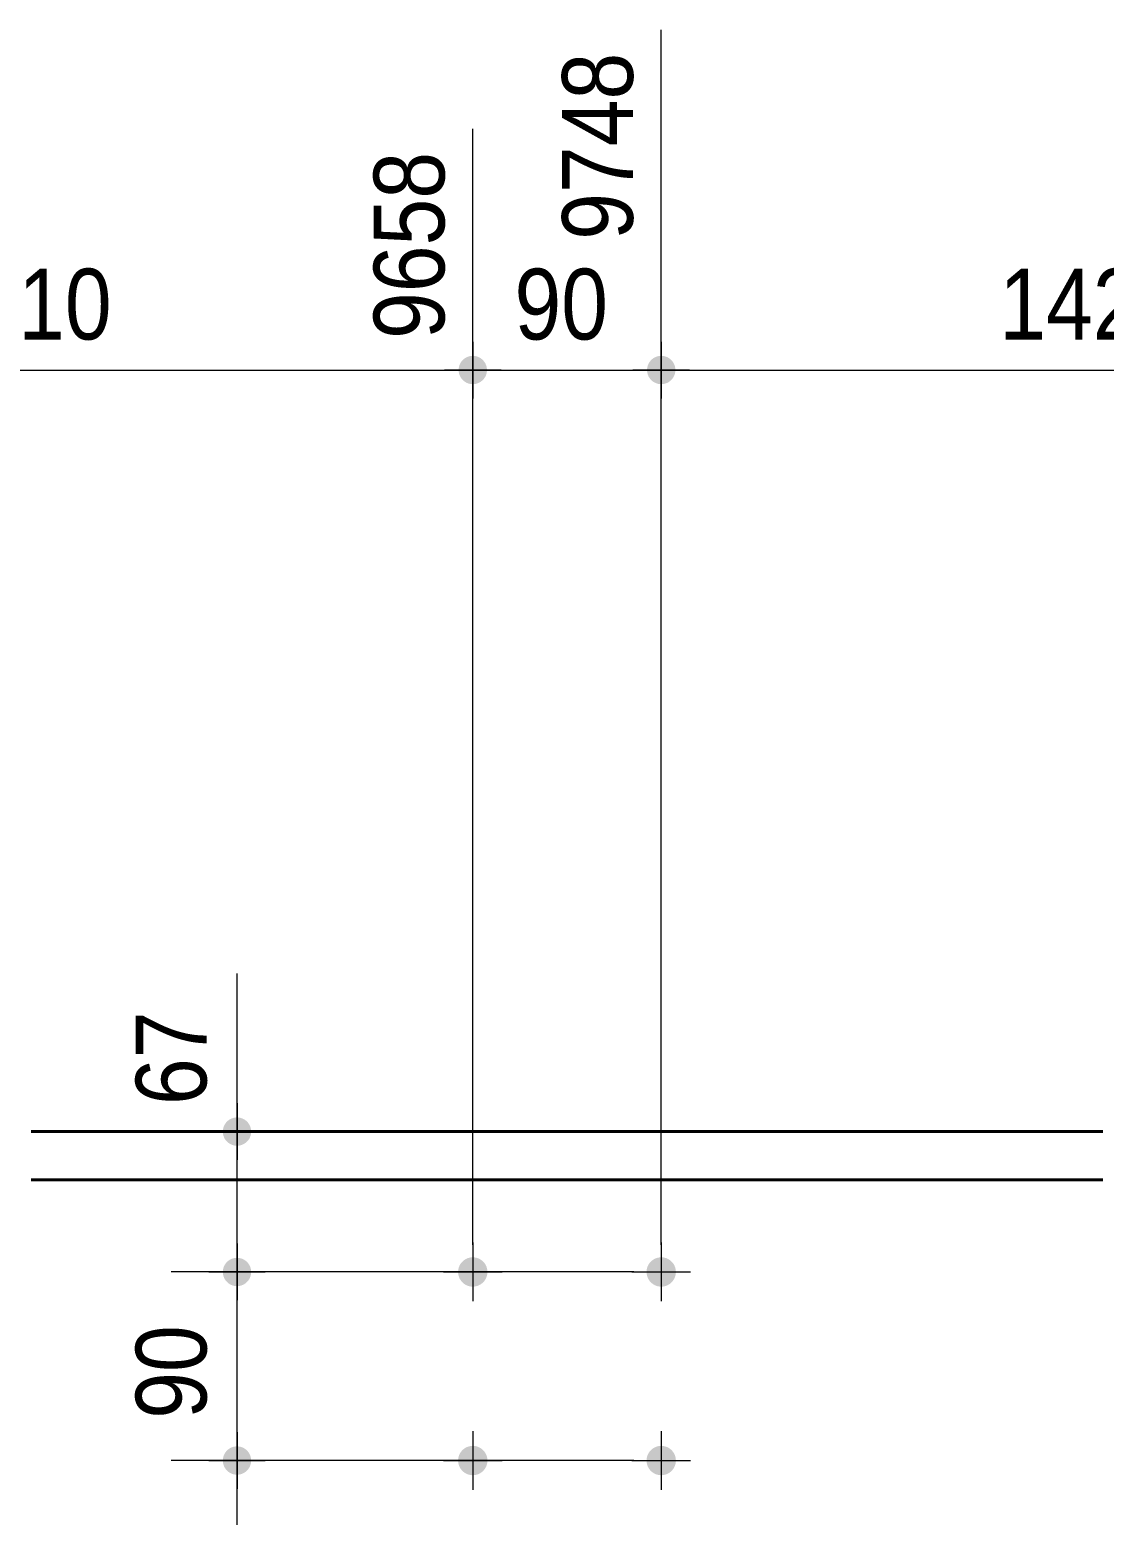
# Model space of a CAD drawing. Header units: millimetres. Extents: x 2 to 410, y 5 to 282.
# Drawn here: x 290.6 to 330.1, y 135.5 to 190.1 of the extents above; entities that cross this region are included whole.
import ezdxf

# ---------------------------------------------------------------- set-up
doc = ezdxf.new("R2010")
doc.units = ezdxf.units.MM
for name, color, linetype, lineweight in [('Boulon', 7, 'Continuous', 0), ('Cotation', 7, 'Continuous', 0), ('Piece', 2, 'Continuous', 0)]:
    doc.layers.add(name, color=color, linetype=linetype, lineweight=lineweight)
doc.styles.add('ARIAL', font='ARIAL.TTF')

# ---------------------------------------------------------------- blocks, each defined once
blk = doc.blocks.new('*A3')
at = {"layer": 'Boulon'}
for points in [[(306.318, 144.5), (306.32, 144.527), (306.324, 144.553), (306.328, 144.579), (306.334, 144.605), (306.341, 144.63), (306.349, 144.655), (306.359, 144.68), (306.369, 144.704), (306.381, 144.728), (306.394, 144.751), (306.408, 144.773), (306.424, 144.795), (306.44, 144.815), (306.457, 144.835), (306.475, 144.854), (306.495, 144.873), (306.515, 144.89), (306.535, 144.906), (306.557, 144.921), (306.579, 144.936), (306.602, 144.949), (306.626, 144.961), (306.65, 144.971), (306.675, 144.981), (306.7, 144.989), (306.725, 144.996), (306.751, 145.002), (306.777, 145.006), (306.803, 145.01), (306.83, 145.012), (306.856, 145.012), (306.883, 145.012), (306.909, 145.01), (306.935, 145.006), (306.961, 145.002), (306.987, 144.996), (307.012, 144.989), (307.038, 144.981), (307.062, 144.971), (307.086, 144.961), (307.11, 144.949), (307.133, 144.936), (307.155, 144.921), (307.177, 144.906), (307.198, 144.89), (307.218, 144.873), (307.237, 144.854), (307.255, 144.835), (307.272, 144.815), (307.289, 144.795), (307.304, 144.773), (307.318, 144.751), (307.331, 144.728), (307.343, 144.704), (307.354, 144.68), (307.363, 144.655), (307.371, 144.63), (307.378, 144.605), (307.384, 144.579), (307.389, 144.553), (307.392, 144.527), (307.394, 144.5), (307.395, 144.474), (307.394, 144.447), (307.392, 144.421), (307.389, 144.395), (307.384, 144.369), (307.378, 144.343), (307.371, 144.317), (307.363, 144.292), (307.354, 144.268), (307.343, 144.244), (307.331, 144.22), (307.318, 144.197), (307.304, 144.175), (307.289, 144.153), (307.272, 144.132), (307.255, 144.112), (307.237, 144.093), (307.218, 144.075), (307.198, 144.058), (307.177, 144.041), (307.155, 144.026), (307.133, 144.012), (307.11, 143.999), (307.086, 143.987), (307.062, 143.976), (307.038, 143.967), (307.012, 143.958), (306.987, 143.951), (306.961, 143.946), (306.935, 143.941), (306.909, 143.938), (306.883, 143.936), (306.856, 143.935), (306.83, 143.936), (306.803, 143.938), (306.777, 143.941), (306.751, 143.946), (306.725, 143.951), (306.7, 143.958), (306.675, 143.967), (306.65, 143.976), (306.626, 143.987), (306.602, 143.999), (306.579, 144.012), (306.557, 144.026), (306.535, 144.041), (306.515, 144.058), (306.495, 144.075), (306.475, 144.093), (306.457, 144.112), (306.44, 144.132), (306.424, 144.153), (306.408, 144.175), (306.394, 144.197), (306.381, 144.22), (306.369, 144.244), (306.359, 144.268), (306.349, 144.292), (306.341, 144.317), (306.334, 144.343), (306.328, 144.369), (306.324, 144.395), (306.32, 144.421), (306.318, 144.447), (306.318, 144.474)], [(306.318, 137.577), (306.32, 137.603), (306.324, 137.63), (306.328, 137.656), (306.334, 137.682), (306.341, 137.707), (306.349, 137.732), (306.359, 137.757), (306.369, 137.781), (306.381, 137.804), (306.394, 137.827), (306.408, 137.85), (306.424, 137.871), (306.44, 137.892), (306.457, 137.912), (306.475, 137.931), (306.495, 137.95), (306.515, 137.967), (306.535, 137.983), (306.557, 137.998), (306.579, 138.013), (306.602, 138.026), (306.626, 138.037), (306.65, 138.048), (306.675, 138.058), (306.7, 138.066), (306.725, 138.073), (306.751, 138.079), (306.777, 138.083), (306.803, 138.087), (306.83, 138.088), (306.856, 138.089), (306.883, 138.088), (306.909, 138.087), (306.935, 138.083), (306.961, 138.079), (306.987, 138.073), (307.012, 138.066), (307.038, 138.058), (307.062, 138.048), (307.086, 138.037), (307.11, 138.026), (307.133, 138.013), (307.155, 137.998), (307.177, 137.983), (307.198, 137.967), (307.218, 137.95), (307.237, 137.931), (307.255, 137.912), (307.272, 137.892), (307.289, 137.871), (307.304, 137.85), (307.318, 137.827), (307.331, 137.804), (307.343, 137.781), (307.354, 137.757), (307.363, 137.732), (307.371, 137.707), (307.378, 137.682), (307.384, 137.656), (307.389, 137.63), (307.392, 137.603), (307.394, 137.577), (307.395, 137.551), (307.394, 137.524), (307.392, 137.498), (307.389, 137.472), (307.384, 137.446), (307.378, 137.42), (307.371, 137.394), (307.363, 137.369), (307.354, 137.345), (307.343, 137.32), (307.331, 137.297), (307.318, 137.274), (307.304, 137.252), (307.289, 137.23), (307.272, 137.209), (307.255, 137.189), (307.237, 137.17), (307.218, 137.152), (307.198, 137.134), (307.177, 137.118), (307.155, 137.103), (307.133, 137.089), (307.11, 137.076), (307.086, 137.064), (307.062, 137.053), (307.038, 137.044), (307.012, 137.035), (306.987, 137.028), (306.961, 137.023), (306.935, 137.018), (306.909, 137.015), (306.883, 137.013), (306.856, 137.012), (306.83, 137.013), (306.803, 137.015), (306.777, 137.018), (306.751, 137.023), (306.725, 137.028), (306.7, 137.035), (306.675, 137.044), (306.65, 137.053), (306.626, 137.064), (306.602, 137.076), (306.579, 137.089), (306.557, 137.103), (306.535, 137.118), (306.515, 137.134), (306.495, 137.152), (306.475, 137.17), (306.457, 137.189), (306.44, 137.209), (306.424, 137.23), (306.408, 137.252), (306.394, 137.274), (306.381, 137.297), (306.369, 137.32), (306.359, 137.345), (306.349, 137.369), (306.341, 137.394), (306.334, 137.42), (306.328, 137.446), (306.324, 137.472), (306.32, 137.498), (306.318, 137.524), (306.318, 137.551)]]:
    blk.add_hatch(color=256, dxfattribs=at).paths.add_polyline_path(points, flags=17)
at = {"layer": 'Boulon', "linetype": 'Continuous', "lineweight": 0}
for p, q in [((306.856, 145.551), (306.856, 143.397)), ((305.779, 144.474), (307.933, 144.474)), ((306.856, 138.628), (306.856, 136.474)), ((305.779, 137.551), (307.933, 137.551))]:
    blk.add_line(p, q, dxfattribs=at)
blk = doc.blocks.new('*A4')
at = {"layer": 'Boulon'}
for points in [[(313.241, 144.5), (313.243, 144.527), (313.247, 144.553), (313.251, 144.579), (313.257, 144.605), (313.264, 144.63), (313.272, 144.655), (313.282, 144.68), (313.292, 144.704), (313.304, 144.728), (313.317, 144.751), (313.332, 144.773), (313.347, 144.795), (313.363, 144.815), (313.38, 144.835), (313.398, 144.854), (313.418, 144.873), (313.438, 144.89), (313.458, 144.906), (313.48, 144.921), (313.502, 144.936), (313.525, 144.949), (313.549, 144.961), (313.573, 144.971), (313.598, 144.981), (313.623, 144.989), (313.648, 144.996), (313.674, 145.002), (313.7, 145.006), (313.726, 145.01), (313.753, 145.012), (313.779, 145.012), (313.806, 145.012), (313.832, 145.01), (313.858, 145.006), (313.884, 145.002), (313.91, 144.996), (313.936, 144.989), (313.961, 144.981), (313.985, 144.971), (314.009, 144.961), (314.033, 144.949), (314.056, 144.936), (314.078, 144.921), (314.1, 144.906), (314.121, 144.89), (314.141, 144.873), (314.16, 144.854), (314.178, 144.835), (314.195, 144.815), (314.212, 144.795), (314.227, 144.773), (314.241, 144.751), (314.254, 144.728), (314.266, 144.704), (314.277, 144.68), (314.286, 144.655), (314.295, 144.63), (314.302, 144.605), (314.307, 144.579), (314.312, 144.553), (314.315, 144.527), (314.317, 144.5), (314.318, 144.474), (314.317, 144.447), (314.315, 144.421), (314.312, 144.395), (314.307, 144.369), (314.302, 144.343), (314.295, 144.317), (314.286, 144.292), (314.277, 144.268), (314.266, 144.244), (314.254, 144.22), (314.241, 144.197), (314.227, 144.175), (314.212, 144.153), (314.195, 144.132), (314.178, 144.112), (314.16, 144.093), (314.141, 144.075), (314.121, 144.058), (314.1, 144.041), (314.078, 144.026), (314.056, 144.012), (314.033, 143.999), (314.009, 143.987), (313.985, 143.976), (313.961, 143.967), (313.936, 143.958), (313.91, 143.951), (313.884, 143.946), (313.858, 143.941), (313.832, 143.938), (313.806, 143.936), (313.779, 143.935), (313.753, 143.936), (313.726, 143.938), (313.7, 143.941), (313.674, 143.946), (313.648, 143.951), (313.623, 143.958), (313.598, 143.967), (313.573, 143.976), (313.549, 143.987), (313.525, 143.999), (313.502, 144.012), (313.48, 144.026), (313.458, 144.041), (313.438, 144.058), (313.418, 144.075), (313.398, 144.093), (313.38, 144.112), (313.363, 144.132), (313.347, 144.153), (313.332, 144.175), (313.317, 144.197), (313.304, 144.22), (313.292, 144.244), (313.282, 144.268), (313.272, 144.292), (313.264, 144.317), (313.257, 144.343), (313.251, 144.369), (313.247, 144.395), (313.243, 144.421), (313.241, 144.447), (313.241, 144.474)], [(313.241, 137.577), (313.243, 137.603), (313.247, 137.63), (313.251, 137.656), (313.257, 137.682), (313.264, 137.707), (313.272, 137.732), (313.282, 137.757), (313.292, 137.781), (313.304, 137.804), (313.317, 137.827), (313.332, 137.85), (313.347, 137.871), (313.363, 137.892), (313.38, 137.912), (313.398, 137.931), (313.418, 137.95), (313.438, 137.967), (313.458, 137.983), (313.48, 137.998), (313.502, 138.013), (313.525, 138.026), (313.549, 138.037), (313.573, 138.048), (313.598, 138.058), (313.623, 138.066), (313.648, 138.073), (313.674, 138.079), (313.7, 138.083), (313.726, 138.087), (313.753, 138.088), (313.779, 138.089), (313.806, 138.088), (313.832, 138.087), (313.858, 138.083), (313.884, 138.079), (313.91, 138.073), (313.936, 138.066), (313.961, 138.058), (313.985, 138.048), (314.009, 138.037), (314.033, 138.026), (314.056, 138.013), (314.078, 137.998), (314.1, 137.983), (314.121, 137.967), (314.141, 137.95), (314.16, 137.931), (314.178, 137.912), (314.195, 137.892), (314.212, 137.871), (314.227, 137.85), (314.241, 137.827), (314.254, 137.804), (314.266, 137.781), (314.277, 137.757), (314.286, 137.732), (314.295, 137.707), (314.302, 137.682), (314.307, 137.656), (314.312, 137.63), (314.315, 137.603), (314.317, 137.577), (314.318, 137.551), (314.317, 137.524), (314.315, 137.498), (314.312, 137.472), (314.307, 137.446), (314.302, 137.42), (314.295, 137.394), (314.286, 137.369), (314.277, 137.345), (314.266, 137.32), (314.254, 137.297), (314.241, 137.274), (314.227, 137.252), (314.212, 137.23), (314.195, 137.209), (314.178, 137.189), (314.16, 137.17), (314.141, 137.152), (314.121, 137.134), (314.1, 137.118), (314.078, 137.103), (314.056, 137.089), (314.033, 137.076), (314.009, 137.064), (313.985, 137.053), (313.961, 137.044), (313.936, 137.035), (313.91, 137.028), (313.884, 137.023), (313.858, 137.018), (313.832, 137.015), (313.806, 137.013), (313.779, 137.012), (313.753, 137.013), (313.726, 137.015), (313.7, 137.018), (313.674, 137.023), (313.648, 137.028), (313.623, 137.035), (313.598, 137.044), (313.573, 137.053), (313.549, 137.064), (313.525, 137.076), (313.502, 137.089), (313.48, 137.103), (313.458, 137.118), (313.438, 137.134), (313.418, 137.152), (313.398, 137.17), (313.38, 137.189), (313.363, 137.209), (313.347, 137.23), (313.332, 137.252), (313.317, 137.274), (313.304, 137.297), (313.292, 137.32), (313.282, 137.345), (313.272, 137.369), (313.264, 137.394), (313.257, 137.42), (313.251, 137.446), (313.247, 137.472), (313.243, 137.498), (313.241, 137.524), (313.241, 137.551)]]:
    blk.add_hatch(color=256, dxfattribs=at).paths.add_polyline_path(points, flags=17)
at = {"layer": 'Boulon', "linetype": 'Continuous', "lineweight": 0}
for p, q in [((313.779, 145.551), (313.779, 143.397)), ((312.702, 144.474), (314.856, 144.474)), ((313.779, 138.628), (313.779, 136.474)), ((312.702, 137.551), (314.856, 137.551))]:
    blk.add_line(p, q, dxfattribs=at)
blk = doc.blocks.new('*A16')
at = {"layer": 'Piece', "color": 2, "linetype": 'Continuous', "lineweight": 40}
for p, q in [((330.007683, 149.627592), (290.627736, 149.627592)), ((330.007683, 147.858361), (290.627736, 147.858361))]:
    blk.add_line(p, q, dxfattribs=at)
blk = doc.blocks.new('*A47')
at = {"layer": 'Cotation'}
for points in [[(274.274, 177.069), (274.248, 177.071), (274.223, 177.074), (274.198, 177.078), (274.173, 177.084), (274.148, 177.091), (274.124, 177.099), (274.1, 177.108), (274.077, 177.118), (274.054, 177.13), (274.032, 177.142), (274.01, 177.156), (273.99, 177.171), (273.969, 177.186), (273.95, 177.203), (273.932, 177.221), (273.914, 177.239), (273.897, 177.258), (273.882, 177.279), (273.867, 177.299), (273.853, 177.321), (273.841, 177.343), (273.829, 177.366), (273.819, 177.389), (273.81, 177.413), (273.802, 177.437), (273.795, 177.462), (273.789, 177.487), (273.785, 177.512), (273.782, 177.537), (273.78, 177.563), (273.779, 177.588), (273.78, 177.614), (273.782, 177.639), (273.785, 177.665), (273.789, 177.69), (273.795, 177.715), (273.802, 177.739), (273.81, 177.764), (273.819, 177.787), (273.829, 177.811), (273.841, 177.833), (273.853, 177.856), (273.867, 177.877), (273.882, 177.898), (273.897, 177.918), (273.914, 177.938), (273.932, 177.956), (273.95, 177.974), (273.969, 177.99), (273.99, 178.006), (274.01, 178.021), (274.032, 178.034), (274.054, 178.047), (274.077, 178.058), (274.1, 178.069), (274.124, 178.078), (274.148, 178.086), (274.173, 178.093), (274.198, 178.098), (274.223, 178.103), (274.248, 178.106), (274.274, 178.108), (274.299, 178.108), (274.325, 178.108), (274.35, 178.106), (274.376, 178.103), (274.401, 178.098), (274.426, 178.093), (274.45, 178.086), (274.474, 178.078), (274.498, 178.069), (274.522, 178.058), (274.544, 178.047), (274.567, 178.034), (274.588, 178.021), (274.609, 178.006), (274.629, 177.99), (274.649, 177.974), (274.667, 177.956), (274.685, 177.938), (274.701, 177.918), (274.717, 177.898), (274.732, 177.877), (274.745, 177.856), (274.758, 177.833), (274.769, 177.811), (274.78, 177.787), (274.789, 177.764), (274.797, 177.739), (274.804, 177.715), (274.809, 177.69), (274.814, 177.665), (274.817, 177.639), (274.819, 177.614), (274.819, 177.588), (274.819, 177.563), (274.817, 177.537), (274.814, 177.512), (274.809, 177.487), (274.804, 177.462), (274.797, 177.437), (274.789, 177.413), (274.78, 177.389), (274.769, 177.366), (274.758, 177.343), (274.745, 177.321), (274.732, 177.299), (274.717, 177.279), (274.701, 177.258), (274.685, 177.239), (274.667, 177.221), (274.649, 177.203), (274.629, 177.186), (274.609, 177.171), (274.588, 177.156), (274.567, 177.142), (274.544, 177.13), (274.522, 177.118), (274.498, 177.108), (274.474, 177.099), (274.45, 177.091), (274.426, 177.084), (274.401, 177.078), (274.376, 177.074), (274.35, 177.071), (274.325, 177.069), (274.299, 177.068)], [(306.831, 177.069), (306.805, 177.071), (306.78, 177.074), (306.755, 177.078), (306.73, 177.084), (306.705, 177.091), (306.681, 177.099), (306.657, 177.108), (306.634, 177.118), (306.611, 177.13), (306.589, 177.142), (306.567, 177.156), (306.546, 177.171), (306.526, 177.186), (306.507, 177.203), (306.488, 177.221), (306.471, 177.239), (306.454, 177.258), (306.439, 177.279), (306.424, 177.299), (306.41, 177.321), (306.398, 177.343), (306.386, 177.366), (306.376, 177.389), (306.367, 177.413), (306.359, 177.437), (306.352, 177.462), (306.346, 177.487), (306.342, 177.512), (306.339, 177.537), (306.337, 177.563), (306.336, 177.588), (306.337, 177.614), (306.339, 177.639), (306.342, 177.665), (306.346, 177.69), (306.352, 177.715), (306.359, 177.739), (306.367, 177.764), (306.376, 177.787), (306.386, 177.811), (306.398, 177.833), (306.41, 177.856), (306.424, 177.877), (306.439, 177.898), (306.454, 177.918), (306.471, 177.938), (306.488, 177.956), (306.507, 177.974), (306.526, 177.99), (306.546, 178.006), (306.567, 178.021), (306.589, 178.034), (306.611, 178.047), (306.634, 178.058), (306.657, 178.069), (306.681, 178.078), (306.705, 178.086), (306.73, 178.093), (306.755, 178.098), (306.78, 178.103), (306.805, 178.106), (306.831, 178.108), (306.856, 178.108), (306.882, 178.108), (306.907, 178.106), (306.932, 178.103), (306.958, 178.098), (306.983, 178.093), (307.007, 178.086), (307.031, 178.078), (307.055, 178.069), (307.078, 178.058), (307.101, 178.047), (307.124, 178.034), (307.145, 178.021), (307.166, 178.006), (307.186, 177.99), (307.205, 177.974), (307.224, 177.956), (307.241, 177.938), (307.258, 177.918), (307.274, 177.898), (307.289, 177.877), (307.302, 177.856), (307.315, 177.833), (307.326, 177.811), (307.337, 177.787), (307.346, 177.764), (307.354, 177.739), (307.361, 177.715), (307.366, 177.69), (307.371, 177.665), (307.374, 177.639), (307.376, 177.614), (307.376, 177.588), (307.376, 177.563), (307.374, 177.537), (307.371, 177.512), (307.366, 177.487), (307.361, 177.462), (307.354, 177.437), (307.346, 177.413), (307.337, 177.389), (307.326, 177.366), (307.315, 177.343), (307.302, 177.321), (307.289, 177.299), (307.274, 177.279), (307.258, 177.258), (307.241, 177.239), (307.224, 177.221), (307.205, 177.203), (307.186, 177.186), (307.166, 177.171), (307.145, 177.156), (307.124, 177.142), (307.101, 177.13), (307.078, 177.118), (307.055, 177.108), (307.031, 177.099), (307.007, 177.091), (306.983, 177.084), (306.958, 177.078), (306.932, 177.074), (306.907, 177.071), (306.882, 177.069), (306.856, 177.068)]]:
    blk.add_hatch(color=256, dxfattribs=at).paths.add_polyline_path(points, flags=17)
at = {"layer": 'Cotation', "linetype": 'Continuous', "lineweight": 0}
for p, q in [((274.299, 145.474), (274.299, 190.082)), ((306.856, 145.474), (306.856, 186.442)), ((274.299, 178.628), (274.299, 176.548)), ((306.856, 178.628), (306.856, 176.548)), ((275.339, 177.588), (273.259, 177.588)), ((274.299, 177.588), (273.259, 177.588)), ((274.299, 177.588), (306.856, 177.588)), ((307.896, 177.588), (305.816, 177.588)), ((306.856, 177.588), (307.896, 177.588))]:
    blk.add_line(p, q, dxfattribs=at)
at = {"layer": 'Cotation'}
for p in [(274.299, 177.588), (306.856, 177.588)]:
    blk.add_point(p, dxfattribs=at)
at = {"layer": 'Cotation', "style": 'ARIAL', "width": 0.85}
blk.add_text('9658', height=2.6, rotation=90.0002, dxfattribs=at).set_placement((305.816, 178.728))
blk.add_text('2210', height=2.6, dxfattribs=at).set_placement((286.721, 178.708))
blk = doc.blocks.new('*A48')
at = {"layer": 'Cotation'}
for points in [[(306.831, 177.069), (306.805, 177.071), (306.78, 177.074), (306.755, 177.078), (306.73, 177.084), (306.705, 177.091), (306.681, 177.099), (306.657, 177.108), (306.634, 177.118), (306.611, 177.13), (306.589, 177.142), (306.567, 177.156), (306.546, 177.171), (306.526, 177.186), (306.507, 177.203), (306.488, 177.221), (306.471, 177.239), (306.454, 177.258), (306.439, 177.279), (306.424, 177.299), (306.41, 177.321), (306.398, 177.343), (306.386, 177.366), (306.376, 177.389), (306.367, 177.413), (306.359, 177.437), (306.352, 177.462), (306.346, 177.487), (306.342, 177.512), (306.339, 177.537), (306.337, 177.563), (306.336, 177.588), (306.337, 177.614), (306.339, 177.639), (306.342, 177.665), (306.346, 177.69), (306.352, 177.715), (306.359, 177.739), (306.367, 177.764), (306.376, 177.787), (306.386, 177.811), (306.398, 177.833), (306.41, 177.856), (306.424, 177.877), (306.439, 177.898), (306.454, 177.918), (306.471, 177.938), (306.488, 177.956), (306.507, 177.974), (306.526, 177.99), (306.546, 178.006), (306.567, 178.021), (306.589, 178.034), (306.611, 178.047), (306.634, 178.058), (306.657, 178.069), (306.681, 178.078), (306.705, 178.086), (306.73, 178.093), (306.755, 178.098), (306.78, 178.103), (306.805, 178.106), (306.831, 178.108), (306.856, 178.108), (306.882, 178.108), (306.907, 178.106), (306.932, 178.103), (306.958, 178.098), (306.983, 178.093), (307.007, 178.086), (307.031, 178.078), (307.055, 178.069), (307.078, 178.058), (307.101, 178.047), (307.124, 178.034), (307.145, 178.021), (307.166, 178.006), (307.186, 177.99), (307.205, 177.974), (307.224, 177.956), (307.241, 177.938), (307.258, 177.918), (307.274, 177.898), (307.289, 177.877), (307.302, 177.856), (307.315, 177.833), (307.326, 177.811), (307.337, 177.787), (307.346, 177.764), (307.354, 177.739), (307.361, 177.715), (307.366, 177.69), (307.371, 177.665), (307.374, 177.639), (307.376, 177.614), (307.376, 177.588), (307.376, 177.563), (307.374, 177.537), (307.371, 177.512), (307.366, 177.487), (307.361, 177.462), (307.354, 177.437), (307.346, 177.413), (307.337, 177.389), (307.326, 177.366), (307.315, 177.343), (307.302, 177.321), (307.289, 177.299), (307.274, 177.279), (307.258, 177.258), (307.241, 177.239), (307.224, 177.221), (307.205, 177.203), (307.186, 177.186), (307.166, 177.171), (307.145, 177.156), (307.124, 177.142), (307.101, 177.13), (307.078, 177.118), (307.055, 177.108), (307.031, 177.099), (307.007, 177.091), (306.983, 177.084), (306.958, 177.078), (306.932, 177.074), (306.907, 177.071), (306.882, 177.069), (306.856, 177.068)], [(313.754, 177.069), (313.728, 177.071), (313.703, 177.074), (313.678, 177.078), (313.653, 177.084), (313.628, 177.091), (313.604, 177.099), (313.58, 177.108), (313.557, 177.118), (313.534, 177.13), (313.512, 177.142), (313.49, 177.156), (313.469, 177.171), (313.449, 177.186), (313.43, 177.203), (313.412, 177.221), (313.394, 177.239), (313.377, 177.258), (313.362, 177.279), (313.347, 177.299), (313.333, 177.321), (313.321, 177.343), (313.309, 177.366), (313.299, 177.389), (313.29, 177.413), (313.282, 177.437), (313.275, 177.462), (313.269, 177.487), (313.265, 177.512), (313.262, 177.537), (313.26, 177.563), (313.259, 177.588), (313.26, 177.614), (313.262, 177.639), (313.265, 177.665), (313.269, 177.69), (313.275, 177.715), (313.282, 177.739), (313.29, 177.764), (313.299, 177.787), (313.309, 177.811), (313.321, 177.833), (313.333, 177.856), (313.347, 177.877), (313.362, 177.898), (313.377, 177.918), (313.394, 177.938), (313.412, 177.956), (313.43, 177.974), (313.449, 177.99), (313.469, 178.006), (313.49, 178.021), (313.512, 178.034), (313.534, 178.047), (313.557, 178.058), (313.58, 178.069), (313.604, 178.078), (313.628, 178.086), (313.653, 178.093), (313.678, 178.098), (313.703, 178.103), (313.728, 178.106), (313.754, 178.108), (313.779, 178.108), (313.805, 178.108), (313.83, 178.106), (313.856, 178.103), (313.881, 178.098), (313.906, 178.093), (313.93, 178.086), (313.954, 178.078), (313.978, 178.069), (314.002, 178.058), (314.024, 178.047), (314.047, 178.034), (314.068, 178.021), (314.089, 178.006), (314.109, 177.99), (314.128, 177.974), (314.147, 177.956), (314.165, 177.938), (314.181, 177.918), (314.197, 177.898), (314.212, 177.877), (314.225, 177.856), (314.238, 177.833), (314.249, 177.811), (314.26, 177.787), (314.269, 177.764), (314.277, 177.739), (314.284, 177.715), (314.289, 177.69), (314.294, 177.665), (314.297, 177.639), (314.299, 177.614), (314.299, 177.588), (314.299, 177.563), (314.297, 177.537), (314.294, 177.512), (314.289, 177.487), (314.284, 177.462), (314.277, 177.437), (314.269, 177.413), (314.26, 177.389), (314.249, 177.366), (314.238, 177.343), (314.225, 177.321), (314.212, 177.299), (314.197, 177.279), (314.181, 177.258), (314.165, 177.239), (314.147, 177.221), (314.128, 177.203), (314.109, 177.186), (314.089, 177.171), (314.068, 177.156), (314.047, 177.142), (314.024, 177.13), (314.002, 177.118), (313.978, 177.108), (313.954, 177.099), (313.93, 177.091), (313.906, 177.084), (313.881, 177.078), (313.856, 177.074), (313.83, 177.071), (313.805, 177.069), (313.779, 177.068)]]:
    blk.add_hatch(color=256, dxfattribs=at).paths.add_polyline_path(points, flags=17)
at = {"layer": 'Cotation', "linetype": 'Continuous', "lineweight": 0}
for p, q in [((313.779, 145.474), (313.779, 190.082)), ((306.856, 145.474), (306.856, 186.442)), ((306.856, 178.628), (306.856, 176.548)), ((313.779, 178.628), (313.779, 176.548)), ((307.896, 177.588), (305.816, 177.588)), ((306.856, 177.588), (305.816, 177.588)), ((306.856, 177.588), (313.779, 177.588)), ((314.819, 177.588), (312.739, 177.588)), ((313.779, 177.588), (314.819, 177.588))]:
    blk.add_line(p, q, dxfattribs=at)
at = {"layer": 'Cotation'}
for p in [(306.856, 177.588), (313.779, 177.588)]:
    blk.add_point(p, dxfattribs=at)
at = {"layer": 'Cotation', "style": 'ARIAL', "width": 0.85}
blk.add_text('9748', height=2.6, rotation=90.0002, dxfattribs=at).set_placement((312.739, 182.368))
blk.add_text('90', height=2.6, dxfattribs=at).set_placement((308.389, 178.708))
blk = doc.blocks.new('*A49')
at = {"layer": 'Cotation'}
for points in [[(313.754, 177.069), (313.728, 177.071), (313.703, 177.074), (313.678, 177.078), (313.653, 177.084), (313.628, 177.091), (313.604, 177.099), (313.58, 177.108), (313.557, 177.118), (313.534, 177.13), (313.512, 177.142), (313.49, 177.156), (313.469, 177.171), (313.449, 177.186), (313.43, 177.203), (313.412, 177.221), (313.394, 177.239), (313.377, 177.258), (313.362, 177.279), (313.347, 177.299), (313.333, 177.321), (313.321, 177.343), (313.309, 177.366), (313.299, 177.389), (313.29, 177.413), (313.282, 177.437), (313.275, 177.462), (313.269, 177.487), (313.265, 177.512), (313.262, 177.537), (313.26, 177.563), (313.259, 177.588), (313.26, 177.614), (313.262, 177.639), (313.265, 177.665), (313.269, 177.69), (313.275, 177.715), (313.282, 177.739), (313.29, 177.764), (313.299, 177.787), (313.309, 177.811), (313.321, 177.833), (313.333, 177.856), (313.347, 177.877), (313.362, 177.898), (313.377, 177.918), (313.394, 177.938), (313.412, 177.956), (313.43, 177.974), (313.449, 177.99), (313.469, 178.006), (313.49, 178.021), (313.512, 178.034), (313.534, 178.047), (313.557, 178.058), (313.58, 178.069), (313.604, 178.078), (313.628, 178.086), (313.653, 178.093), (313.678, 178.098), (313.703, 178.103), (313.728, 178.106), (313.754, 178.108), (313.779, 178.108), (313.805, 178.108), (313.83, 178.106), (313.856, 178.103), (313.881, 178.098), (313.906, 178.093), (313.93, 178.086), (313.954, 178.078), (313.978, 178.069), (314.002, 178.058), (314.024, 178.047), (314.047, 178.034), (314.068, 178.021), (314.089, 178.006), (314.109, 177.99), (314.128, 177.974), (314.147, 177.956), (314.165, 177.938), (314.181, 177.918), (314.197, 177.898), (314.212, 177.877), (314.225, 177.856), (314.238, 177.833), (314.249, 177.811), (314.26, 177.787), (314.269, 177.764), (314.277, 177.739), (314.284, 177.715), (314.289, 177.69), (314.294, 177.665), (314.297, 177.639), (314.299, 177.614), (314.299, 177.588), (314.299, 177.563), (314.297, 177.537), (314.294, 177.512), (314.289, 177.487), (314.284, 177.462), (314.277, 177.437), (314.269, 177.413), (314.26, 177.389), (314.249, 177.366), (314.238, 177.343), (314.225, 177.321), (314.212, 177.299), (314.197, 177.279), (314.181, 177.258), (314.165, 177.239), (314.147, 177.221), (314.128, 177.203), (314.109, 177.186), (314.089, 177.171), (314.068, 177.156), (314.047, 177.142), (314.024, 177.13), (314.002, 177.118), (313.978, 177.108), (313.954, 177.099), (313.93, 177.091), (313.906, 177.084), (313.881, 177.078), (313.856, 177.074), (313.83, 177.071), (313.805, 177.069), (313.779, 177.068)], [(346.311, 177.069), (346.285, 177.071), (346.26, 177.074), (346.235, 177.078), (346.21, 177.084), (346.185, 177.091), (346.161, 177.099), (346.137, 177.108), (346.114, 177.118), (346.091, 177.13), (346.069, 177.142), (346.047, 177.156), (346.026, 177.171), (346.006, 177.186), (345.987, 177.203), (345.968, 177.221), (345.951, 177.239), (345.934, 177.258), (345.918, 177.279), (345.904, 177.299), (345.89, 177.321), (345.878, 177.343), (345.866, 177.366), (345.856, 177.389), (345.847, 177.413), (345.839, 177.437), (345.832, 177.462), (345.826, 177.487), (345.822, 177.512), (345.819, 177.537), (345.817, 177.563), (345.816, 177.588), (345.817, 177.614), (345.819, 177.639), (345.822, 177.665), (345.826, 177.69), (345.832, 177.715), (345.839, 177.739), (345.847, 177.764), (345.856, 177.787), (345.866, 177.811), (345.878, 177.833), (345.89, 177.856), (345.904, 177.877), (345.918, 177.898), (345.934, 177.918), (345.951, 177.938), (345.968, 177.956), (345.987, 177.974), (346.006, 177.99), (346.026, 178.006), (346.047, 178.021), (346.069, 178.034), (346.091, 178.047), (346.114, 178.058), (346.137, 178.069), (346.161, 178.078), (346.185, 178.086), (346.21, 178.093), (346.235, 178.098), (346.26, 178.103), (346.285, 178.106), (346.311, 178.108), (346.336, 178.108), (346.362, 178.108), (346.387, 178.106), (346.412, 178.103), (346.438, 178.098), (346.462, 178.093), (346.487, 178.086), (346.511, 178.078), (346.535, 178.069), (346.558, 178.058), (346.581, 178.047), (346.603, 178.034), (346.625, 178.021), (346.646, 178.006), (346.666, 177.99), (346.685, 177.974), (346.704, 177.956), (346.721, 177.938), (346.738, 177.918), (346.754, 177.898), (346.768, 177.877), (346.782, 177.856), (346.795, 177.833), (346.806, 177.811), (346.817, 177.787), (346.826, 177.764), (346.834, 177.739), (346.841, 177.715), (346.846, 177.69), (346.85, 177.665), (346.854, 177.639), (346.855, 177.614), (346.856, 177.588), (346.855, 177.563), (346.854, 177.537), (346.85, 177.512), (346.846, 177.487), (346.841, 177.462), (346.834, 177.437), (346.826, 177.413), (346.817, 177.389), (346.806, 177.366), (346.795, 177.343), (346.782, 177.321), (346.768, 177.299), (346.754, 177.279), (346.738, 177.258), (346.721, 177.239), (346.704, 177.221), (346.685, 177.203), (346.666, 177.186), (346.646, 177.171), (346.625, 177.156), (346.603, 177.142), (346.581, 177.13), (346.558, 177.118), (346.535, 177.108), (346.511, 177.099), (346.487, 177.091), (346.462, 177.084), (346.438, 177.078), (346.412, 177.074), (346.387, 177.071), (346.362, 177.069), (346.336, 177.068)]]:
    blk.add_hatch(color=256, dxfattribs=at).paths.add_polyline_path(points, flags=17)
at = {"layer": 'Cotation', "linetype": 'Continuous', "lineweight": 0}
for p, q in [((313.779, 145.474), (313.779, 190.082)), ((346.336, 145.474), (346.336, 188.37)), ((313.779, 178.628), (313.779, 176.548)), ((346.336, 178.628), (346.336, 176.548)), ((314.819, 177.588), (312.739, 177.588)), ((313.779, 177.588), (312.739, 177.588)), ((313.779, 177.588), (346.336, 177.588)), ((347.376, 177.588), (345.296, 177.588)), ((346.336, 177.588), (347.376, 177.588))]:
    blk.add_line(p, q, dxfattribs=at)
at = {"layer": 'Cotation'}
for p in [(313.779, 177.588), (346.336, 177.588)]:
    blk.add_point(p, dxfattribs=at)
at = {"layer": 'Cotation', "style": 'ARIAL', "width": 0.85}
blk.add_text('11168', height=2.6, rotation=90.0002, dxfattribs=at).set_placement((345.296, 178.728))
blk.add_text('1420', height=2.6, dxfattribs=at).set_placement((326.201, 178.708))
blk = doc.blocks.new('*A70')
at = {"layer": 'Cotation'}
for points in [[(298.168, 137.031), (298.143, 137.033), (298.118, 137.036), (298.093, 137.041), (298.068, 137.046), (298.043, 137.053), (298.019, 137.061), (297.995, 137.07), (297.972, 137.081), (297.949, 137.092), (297.927, 137.105), (297.905, 137.118), (297.884, 137.133), (297.864, 137.149), (297.845, 137.165), (297.826, 137.183), (297.809, 137.201), (297.792, 137.221), (297.776, 137.241), (297.762, 137.262), (297.748, 137.283), (297.735, 137.306), (297.724, 137.328), (297.714, 137.352), (297.704, 137.375), (297.696, 137.4), (297.69, 137.424), (297.684, 137.449), (297.68, 137.474), (297.676, 137.5), (297.675, 137.525), (297.674, 137.551), (297.675, 137.576), (297.676, 137.602), (297.68, 137.627), (297.684, 137.652), (297.69, 137.677), (297.696, 137.702), (297.704, 137.726), (297.714, 137.75), (297.724, 137.773), (297.735, 137.796), (297.748, 137.818), (297.762, 137.84), (297.776, 137.86), (297.792, 137.881), (297.809, 137.9), (297.826, 137.918), (297.845, 137.936), (297.864, 137.953), (297.884, 137.968), (297.905, 137.983), (297.927, 137.997), (297.949, 138.009), (297.972, 138.021), (297.995, 138.031), (298.019, 138.04), (298.043, 138.048), (298.068, 138.055), (298.093, 138.061), (298.118, 138.065), (298.143, 138.068), (298.168, 138.07), (298.194, 138.071), (298.219, 138.07), (298.245, 138.068), (298.27, 138.065), (298.295, 138.061), (298.32, 138.055), (298.345, 138.048), (298.369, 138.04), (298.393, 138.031), (298.416, 138.021), (298.439, 138.009), (298.461, 137.997), (298.483, 137.983), (298.504, 137.968), (298.524, 137.953), (298.543, 137.936), (298.562, 137.918), (298.579, 137.9), (298.596, 137.881), (298.612, 137.86), (298.626, 137.84), (298.64, 137.818), (298.653, 137.796), (298.664, 137.773), (298.674, 137.75), (298.684, 137.726), (298.692, 137.702), (298.698, 137.677), (298.704, 137.652), (298.708, 137.627), (298.711, 137.602), (298.713, 137.576), (298.714, 137.551), (298.713, 137.525), (298.711, 137.5), (298.708, 137.474), (298.704, 137.449), (298.698, 137.424), (298.692, 137.4), (298.684, 137.375), (298.674, 137.352), (298.664, 137.328), (298.653, 137.306), (298.64, 137.283), (298.626, 137.262), (298.612, 137.241), (298.596, 137.221), (298.579, 137.201), (298.562, 137.183), (298.543, 137.165), (298.524, 137.149), (298.504, 137.133), (298.483, 137.118), (298.461, 137.105), (298.439, 137.092), (298.416, 137.081), (298.393, 137.07), (298.369, 137.061), (298.345, 137.053), (298.32, 137.046), (298.295, 137.041), (298.27, 137.036), (298.245, 137.033), (298.219, 137.031), (298.194, 137.031)], [(298.168, 111.416), (298.143, 111.418), (298.118, 111.421), (298.093, 111.425), (298.068, 111.431), (298.043, 111.438), (298.019, 111.446), (297.995, 111.455), (297.972, 111.465), (297.949, 111.477), (297.927, 111.489), (297.905, 111.503), (297.884, 111.518), (297.864, 111.533), (297.845, 111.55), (297.826, 111.568), (297.809, 111.586), (297.792, 111.605), (297.776, 111.626), (297.762, 111.646), (297.748, 111.668), (297.735, 111.69), (297.724, 111.713), (297.714, 111.736), (297.704, 111.76), (297.696, 111.784), (297.69, 111.809), (297.684, 111.834), (297.68, 111.859), (297.676, 111.884), (297.675, 111.91), (297.674, 111.935), (297.675, 111.961), (297.676, 111.986), (297.68, 112.012), (297.684, 112.037), (297.69, 112.062), (297.696, 112.086), (297.704, 112.11), (297.714, 112.134), (297.724, 112.158), (297.735, 112.18), (297.748, 112.203), (297.762, 112.224), (297.776, 112.245), (297.792, 112.265), (297.809, 112.284), (297.826, 112.303), (297.845, 112.321), (297.864, 112.337), (297.884, 112.353), (297.905, 112.368), (297.927, 112.381), (297.949, 112.394), (297.972, 112.405), (297.995, 112.416), (298.019, 112.425), (298.043, 112.433), (298.068, 112.44), (298.093, 112.445), (298.118, 112.45), (298.143, 112.453), (298.168, 112.455), (298.194, 112.455), (298.219, 112.455), (298.245, 112.453), (298.27, 112.45), (298.295, 112.445), (298.32, 112.44), (298.345, 112.433), (298.369, 112.425), (298.393, 112.416), (298.416, 112.405), (298.439, 112.394), (298.461, 112.381), (298.483, 112.368), (298.504, 112.353), (298.524, 112.337), (298.543, 112.321), (298.562, 112.303), (298.579, 112.284), (298.596, 112.265), (298.612, 112.245), (298.626, 112.224), (298.64, 112.203), (298.653, 112.18), (298.664, 112.158), (298.674, 112.134), (298.684, 112.11), (298.692, 112.086), (298.698, 112.062), (298.704, 112.037), (298.708, 112.012), (298.711, 111.986), (298.713, 111.961), (298.714, 111.935), (298.713, 111.91), (298.711, 111.884), (298.708, 111.859), (298.704, 111.834), (298.698, 111.809), (298.692, 111.784), (298.684, 111.76), (298.674, 111.736), (298.664, 111.713), (298.653, 111.69), (298.64, 111.668), (298.626, 111.646), (298.612, 111.626), (298.596, 111.605), (298.579, 111.586), (298.562, 111.568), (298.543, 111.55), (298.524, 111.533), (298.504, 111.518), (298.483, 111.503), (298.461, 111.489), (298.439, 111.477), (298.416, 111.465), (298.393, 111.455), (298.369, 111.446), (298.345, 111.438), (298.32, 111.431), (298.295, 111.425), (298.27, 111.421), (298.245, 111.418), (298.219, 111.416), (298.194, 111.415)]]:
    blk.add_hatch(color=256, dxfattribs=at).paths.add_polyline_path(points, flags=17)
at = {"layer": 'Cotation', "linetype": 'Continuous', "lineweight": 0}
for p, q in [((298.194, 138.591), (298.194, 136.511)), ((298.194, 137.551), (298.194, 138.591)), ((312.779, 137.551), (295.774, 137.551)), ((297.154, 137.551), (299.234, 137.551)), ((298.194, 111.935), (298.194, 137.551)), ((298.194, 112.975), (298.194, 110.895)), ((305.856, 111.935), (295.774, 111.935)), ((297.154, 111.935), (299.234, 111.935)), ((298.194, 111.935), (298.194, 110.895))]:
    blk.add_line(p, q, dxfattribs=at)
at = {"layer": 'Cotation'}
for p in [(298.194, 137.551), (298.194, 111.935)]:
    blk.add_point(p, dxfattribs=at)
at = {"layer": 'Cotation', "style": 'ARIAL', "width": 0.85}
blk.add_text('333', height=2.6, rotation=90.0002, dxfattribs=at).set_placement((297.074, 121.85))
blk = doc.blocks.new('*A71')
at = {"layer": 'Cotation'}
for points in [[(298.168, 143.954), (298.143, 143.956), (298.118, 143.959), (298.093, 143.964), (298.068, 143.969), (298.043, 143.976), (298.019, 143.984), (297.995, 143.993), (297.972, 144.004), (297.949, 144.015), (297.927, 144.028), (297.905, 144.041), (297.884, 144.056), (297.864, 144.072), (297.845, 144.088), (297.826, 144.106), (297.809, 144.125), (297.792, 144.144), (297.776, 144.164), (297.762, 144.185), (297.748, 144.206), (297.735, 144.229), (297.724, 144.251), (297.714, 144.275), (297.704, 144.299), (297.696, 144.323), (297.69, 144.347), (297.684, 144.372), (297.68, 144.397), (297.676, 144.423), (297.675, 144.448), (297.674, 144.474), (297.675, 144.499), (297.676, 144.525), (297.68, 144.55), (297.684, 144.575), (297.69, 144.6), (297.696, 144.625), (297.704, 144.649), (297.714, 144.673), (297.724, 144.696), (297.735, 144.719), (297.748, 144.741), (297.762, 144.763), (297.776, 144.784), (297.792, 144.804), (297.809, 144.823), (297.826, 144.841), (297.845, 144.859), (297.864, 144.876), (297.884, 144.891), (297.905, 144.906), (297.927, 144.92), (297.949, 144.932), (297.972, 144.944), (297.995, 144.954), (298.019, 144.963), (298.043, 144.971), (298.068, 144.978), (298.093, 144.984), (298.118, 144.988), (298.143, 144.991), (298.168, 144.993), (298.194, 144.994), (298.219, 144.993), (298.245, 144.991), (298.27, 144.988), (298.295, 144.984), (298.32, 144.978), (298.345, 144.971), (298.369, 144.963), (298.393, 144.954), (298.416, 144.944), (298.439, 144.932), (298.461, 144.92), (298.483, 144.906), (298.504, 144.891), (298.524, 144.876), (298.543, 144.859), (298.562, 144.841), (298.579, 144.823), (298.596, 144.804), (298.612, 144.784), (298.626, 144.763), (298.64, 144.741), (298.653, 144.719), (298.664, 144.696), (298.674, 144.673), (298.684, 144.649), (298.692, 144.625), (298.698, 144.6), (298.704, 144.575), (298.708, 144.55), (298.711, 144.525), (298.713, 144.499), (298.714, 144.474), (298.713, 144.448), (298.711, 144.423), (298.708, 144.397), (298.704, 144.372), (298.698, 144.347), (298.692, 144.323), (298.684, 144.299), (298.674, 144.275), (298.664, 144.251), (298.653, 144.229), (298.64, 144.206), (298.626, 144.185), (298.612, 144.164), (298.596, 144.144), (298.579, 144.125), (298.562, 144.106), (298.543, 144.088), (298.524, 144.072), (298.504, 144.056), (298.483, 144.041), (298.461, 144.028), (298.439, 144.015), (298.416, 144.004), (298.393, 143.993), (298.369, 143.984), (298.345, 143.976), (298.32, 143.969), (298.295, 143.964), (298.27, 143.959), (298.245, 143.956), (298.219, 143.954), (298.194, 143.954)], [(298.168, 137.031), (298.143, 137.033), (298.118, 137.036), (298.093, 137.041), (298.068, 137.046), (298.043, 137.053), (298.019, 137.061), (297.995, 137.07), (297.972, 137.081), (297.949, 137.092), (297.927, 137.105), (297.905, 137.118), (297.884, 137.133), (297.864, 137.149), (297.845, 137.165), (297.826, 137.183), (297.809, 137.201), (297.792, 137.221), (297.776, 137.241), (297.762, 137.262), (297.748, 137.283), (297.735, 137.306), (297.724, 137.328), (297.714, 137.352), (297.704, 137.375), (297.696, 137.4), (297.69, 137.424), (297.684, 137.449), (297.68, 137.474), (297.676, 137.5), (297.675, 137.525), (297.674, 137.551), (297.675, 137.576), (297.676, 137.602), (297.68, 137.627), (297.684, 137.652), (297.69, 137.677), (297.696, 137.702), (297.704, 137.726), (297.714, 137.75), (297.724, 137.773), (297.735, 137.796), (297.748, 137.818), (297.762, 137.84), (297.776, 137.86), (297.792, 137.881), (297.809, 137.9), (297.826, 137.918), (297.845, 137.936), (297.864, 137.953), (297.884, 137.968), (297.905, 137.983), (297.927, 137.997), (297.949, 138.009), (297.972, 138.021), (297.995, 138.031), (298.019, 138.04), (298.043, 138.048), (298.068, 138.055), (298.093, 138.061), (298.118, 138.065), (298.143, 138.068), (298.168, 138.07), (298.194, 138.071), (298.219, 138.07), (298.245, 138.068), (298.27, 138.065), (298.295, 138.061), (298.32, 138.055), (298.345, 138.048), (298.369, 138.04), (298.393, 138.031), (298.416, 138.021), (298.439, 138.009), (298.461, 137.997), (298.483, 137.983), (298.504, 137.968), (298.524, 137.953), (298.543, 137.936), (298.562, 137.918), (298.579, 137.9), (298.596, 137.881), (298.612, 137.86), (298.626, 137.84), (298.64, 137.818), (298.653, 137.796), (298.664, 137.773), (298.674, 137.75), (298.684, 137.726), (298.692, 137.702), (298.698, 137.677), (298.704, 137.652), (298.708, 137.627), (298.711, 137.602), (298.713, 137.576), (298.714, 137.551), (298.713, 137.525), (298.711, 137.5), (298.708, 137.474), (298.704, 137.449), (298.698, 137.424), (298.692, 137.4), (298.684, 137.375), (298.674, 137.352), (298.664, 137.328), (298.653, 137.306), (298.64, 137.283), (298.626, 137.262), (298.612, 137.241), (298.596, 137.221), (298.579, 137.201), (298.562, 137.183), (298.543, 137.165), (298.524, 137.149), (298.504, 137.133), (298.483, 137.118), (298.461, 137.105), (298.439, 137.092), (298.416, 137.081), (298.393, 137.07), (298.369, 137.061), (298.345, 137.053), (298.32, 137.046), (298.295, 137.041), (298.27, 137.036), (298.245, 137.033), (298.219, 137.031), (298.194, 137.031)]]:
    blk.add_hatch(color=256, dxfattribs=at).paths.add_polyline_path(points, flags=17)
at = {"layer": 'Cotation', "linetype": 'Continuous', "lineweight": 0}
for p, q in [((298.194, 145.514), (298.194, 143.434)), ((298.194, 144.474), (298.194, 145.514)), ((312.779, 144.474), (295.774, 144.474)), ((297.154, 144.474), (299.234, 144.474)), ((298.194, 137.551), (298.194, 144.474)), ((298.194, 138.591), (298.194, 136.511)), ((312.779, 137.551), (295.774, 137.551)), ((297.154, 137.551), (299.234, 137.551)), ((298.194, 137.551), (298.194, 136.511))]:
    blk.add_line(p, q, dxfattribs=at)
at = {"layer": 'Cotation'}
for p in [(298.194, 144.474), (298.194, 137.551)]:
    blk.add_point(p, dxfattribs=at)
at = {"layer": 'Cotation', "style": 'ARIAL', "width": 0.85}
blk.add_text('90', height=2.6, rotation=90.0002, dxfattribs=at).set_placement((297.074, 139.084))
blk = doc.blocks.new('*A72')
at = {"layer": 'Cotation'}
for points in [[(298.168, 149.108), (298.143, 149.11), (298.118, 149.113), (298.093, 149.118), (298.068, 149.123), (298.043, 149.13), (298.019, 149.138), (297.995, 149.147), (297.972, 149.158), (297.949, 149.169), (297.927, 149.182), (297.905, 149.195), (297.884, 149.21), (297.864, 149.226), (297.845, 149.242), (297.826, 149.26), (297.809, 149.278), (297.792, 149.298), (297.776, 149.318), (297.762, 149.339), (297.748, 149.36), (297.735, 149.382), (297.724, 149.405), (297.714, 149.429), (297.704, 149.452), (297.696, 149.477), (297.69, 149.501), (297.684, 149.526), (297.68, 149.551), (297.676, 149.577), (297.675, 149.602), (297.674, 149.628), (297.675, 149.653), (297.676, 149.679), (297.68, 149.704), (297.684, 149.729), (297.69, 149.754), (297.696, 149.779), (297.704, 149.803), (297.714, 149.827), (297.724, 149.85), (297.735, 149.873), (297.748, 149.895), (297.762, 149.916), (297.776, 149.937), (297.792, 149.957), (297.809, 149.977), (297.826, 149.995), (297.845, 150.013), (297.864, 150.03), (297.884, 150.045), (297.905, 150.06), (297.927, 150.074), (297.949, 150.086), (297.972, 150.098), (297.995, 150.108), (298.019, 150.117), (298.043, 150.125), (298.068, 150.132), (298.093, 150.138), (298.118, 150.142), (298.143, 150.145), (298.168, 150.147), (298.194, 150.148), (298.219, 150.147), (298.245, 150.145), (298.27, 150.142), (298.295, 150.138), (298.32, 150.132), (298.345, 150.125), (298.369, 150.117), (298.393, 150.108), (298.416, 150.098), (298.439, 150.086), (298.461, 150.074), (298.483, 150.06), (298.504, 150.045), (298.524, 150.03), (298.543, 150.013), (298.562, 149.995), (298.579, 149.977), (298.596, 149.957), (298.612, 149.937), (298.626, 149.916), (298.64, 149.895), (298.653, 149.873), (298.664, 149.85), (298.674, 149.827), (298.684, 149.803), (298.692, 149.779), (298.698, 149.754), (298.704, 149.729), (298.708, 149.704), (298.711, 149.679), (298.713, 149.653), (298.714, 149.628), (298.713, 149.602), (298.711, 149.577), (298.708, 149.551), (298.704, 149.526), (298.698, 149.501), (298.692, 149.477), (298.684, 149.452), (298.674, 149.429), (298.664, 149.405), (298.653, 149.382), (298.64, 149.36), (298.626, 149.339), (298.612, 149.318), (298.596, 149.298), (298.579, 149.278), (298.562, 149.26), (298.543, 149.242), (298.524, 149.226), (298.504, 149.21), (298.483, 149.195), (298.461, 149.182), (298.439, 149.169), (298.416, 149.158), (298.393, 149.147), (298.369, 149.138), (298.345, 149.13), (298.32, 149.123), (298.295, 149.118), (298.27, 149.113), (298.245, 149.11), (298.219, 149.108), (298.194, 149.108)], [(298.168, 143.954), (298.143, 143.956), (298.118, 143.959), (298.093, 143.964), (298.068, 143.969), (298.043, 143.976), (298.019, 143.984), (297.995, 143.993), (297.972, 144.004), (297.949, 144.015), (297.927, 144.028), (297.905, 144.041), (297.884, 144.056), (297.864, 144.072), (297.845, 144.088), (297.826, 144.106), (297.809, 144.125), (297.792, 144.144), (297.776, 144.164), (297.762, 144.185), (297.748, 144.206), (297.735, 144.229), (297.724, 144.251), (297.714, 144.275), (297.704, 144.299), (297.696, 144.323), (297.69, 144.347), (297.684, 144.372), (297.68, 144.397), (297.676, 144.423), (297.675, 144.448), (297.674, 144.474), (297.675, 144.499), (297.676, 144.525), (297.68, 144.55), (297.684, 144.575), (297.69, 144.6), (297.696, 144.625), (297.704, 144.649), (297.714, 144.673), (297.724, 144.696), (297.735, 144.719), (297.748, 144.741), (297.762, 144.763), (297.776, 144.784), (297.792, 144.804), (297.809, 144.823), (297.826, 144.841), (297.845, 144.859), (297.864, 144.876), (297.884, 144.891), (297.905, 144.906), (297.927, 144.92), (297.949, 144.932), (297.972, 144.944), (297.995, 144.954), (298.019, 144.963), (298.043, 144.971), (298.068, 144.978), (298.093, 144.984), (298.118, 144.988), (298.143, 144.991), (298.168, 144.993), (298.194, 144.994), (298.219, 144.993), (298.245, 144.991), (298.27, 144.988), (298.295, 144.984), (298.32, 144.978), (298.345, 144.971), (298.369, 144.963), (298.393, 144.954), (298.416, 144.944), (298.439, 144.932), (298.461, 144.92), (298.483, 144.906), (298.504, 144.891), (298.524, 144.876), (298.543, 144.859), (298.562, 144.841), (298.579, 144.823), (298.596, 144.804), (298.612, 144.784), (298.626, 144.763), (298.64, 144.741), (298.653, 144.719), (298.664, 144.696), (298.674, 144.673), (298.684, 144.649), (298.692, 144.625), (298.698, 144.6), (298.704, 144.575), (298.708, 144.55), (298.711, 144.525), (298.713, 144.499), (298.714, 144.474), (298.713, 144.448), (298.711, 144.423), (298.708, 144.397), (298.704, 144.372), (298.698, 144.347), (298.692, 144.323), (298.684, 144.299), (298.674, 144.275), (298.664, 144.251), (298.653, 144.229), (298.64, 144.206), (298.626, 144.185), (298.612, 144.164), (298.596, 144.144), (298.579, 144.125), (298.562, 144.106), (298.543, 144.088), (298.524, 144.072), (298.504, 144.056), (298.483, 144.041), (298.461, 144.028), (298.439, 144.015), (298.416, 144.004), (298.393, 143.993), (298.369, 143.984), (298.345, 143.976), (298.32, 143.969), (298.295, 143.964), (298.27, 143.959), (298.245, 143.956), (298.219, 143.954), (298.194, 143.954)]]:
    blk.add_hatch(color=256, dxfattribs=at).paths.add_polyline_path(points, flags=17)
at = {"layer": 'Cotation', "linetype": 'Continuous', "lineweight": 0}
for p, q in [((298.194, 149.628), (298.194, 155.434)), ((298.194, 149.628), (298.194, 155.434)), ((298.194, 150.668), (298.194, 148.588)), ((305.856, 149.628), (295.774, 149.628)), ((297.154, 149.628), (299.234, 149.628)), ((298.194, 144.474), (298.194, 149.628)), ((298.194, 145.514), (298.194, 143.434)), ((312.779, 144.474), (295.774, 144.474)), ((297.154, 144.474), (299.234, 144.474)), ((298.194, 144.474), (298.194, 143.434))]:
    blk.add_line(p, q, dxfattribs=at)
at = {"layer": 'Cotation'}
for p in [(298.194, 149.628), (298.194, 144.474)]:
    blk.add_point(p, dxfattribs=at)
at = {"layer": 'Cotation', "style": 'ARIAL', "width": 0.85}
blk.add_text('67', height=2.6, rotation=90.0002, dxfattribs=at).set_placement((297.074, 150.603))

msp = doc.modelspace()

# ---------------------------------------------------------------- block references
at = {"lineweight": 0}
for name in ['*A47', '*A48', '*A49', '*A72', '*A16', '*A71', '*A3', '*A4', '*A70']:
    msp.add_blockref(name, (0, 0), dxfattribs=at)

doc.saveas('drawing.dxf')
